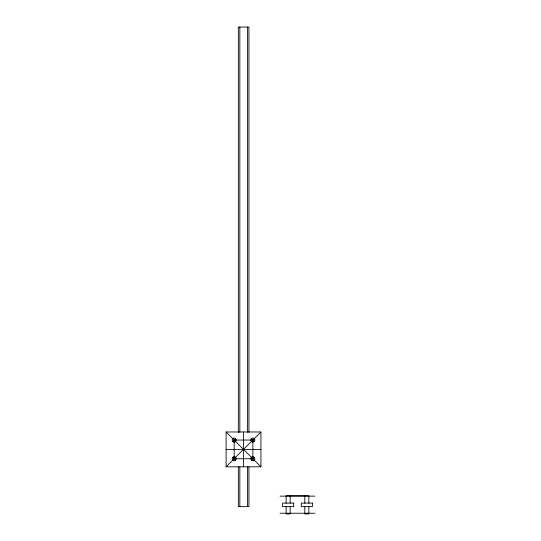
<?xml version="1.0" encoding="UTF-8"?>
<svg xmlns="http://www.w3.org/2000/svg" width="541" height="541" viewBox="0 0 541 541"><rect width="100%" height="100%" fill="white"/><g stroke="black" fill="none" stroke-linecap="round" stroke-linejoin="round"><path stroke-width="0.81" d="M232.745 441.476L235.599 438.623M226.097 466.809L260.931 431.975L226.097 431.975L226.097 466.809L260.931 466.809L260.931 431.975M251.423 460.154L254.277 457.301M226.097 449.388L260.931 449.388M280.069 496.131L314.903 496.131M280.069 513.24L314.903 513.24M251.423 438.623L254.277 441.476M226.097 431.975L260.931 466.809M232.745 457.301L235.599 460.154M308.843 503.211L308.843 495.779L286.128 495.779L286.128 503.211M308.843 506.518L308.843 513.95L304.806 513.95L304.806 506.518M304.806 495.779L304.806 503.211M290.165 495.779L290.165 503.211M290.165 506.518L290.165 513.95L286.128 513.95L286.128 506.518M286.723 495.779L286.723 496.131M248.928 432.327L248.928 27.05L238.331 27.05L238.331 432.327M248.928 466.944L248.928 506.633L238.331 506.633L238.331 466.944M247.413 27.05L247.413 432.327M247.413 466.944L247.413 506.633M243.511 431.975L243.511 466.809M239.846 27.05L239.846 432.327M239.846 466.944L239.846 506.633M252.85 440.049L234.172 440.049L234.172 458.727L252.85 458.727L252.85 440.049M293.702 503.096L282.598 503.096L282.598 506.633L293.702 506.633L293.702 503.096M312.38 503.096L301.276 503.096L301.276 506.633L312.38 506.633L312.38 503.096M233.164 441.801A2.022 2.022 0 0 0 236.194 440.049A2.022 2.022 0 0 0 233.164 438.305A2.022 2.022 0 0 0 233.164 441.801M251.842 441.801A2.022 2.022 0 0 0 254.872 440.049A2.022 2.022 0 0 0 251.842 438.305A2.022 2.022 0 0 0 251.842 441.801M251.842 460.479A2.022 2.022 0 0 0 254.872 458.727A2.022 2.022 0 0 0 251.842 456.983A2.022 2.022 0 0 0 251.842 460.479M233.164 460.479A2.022 2.022 0 0 0 236.194 458.727A2.022 2.022 0 0 0 233.164 456.983A2.022 2.022 0 0 0 233.164 460.479"/></g></svg>
